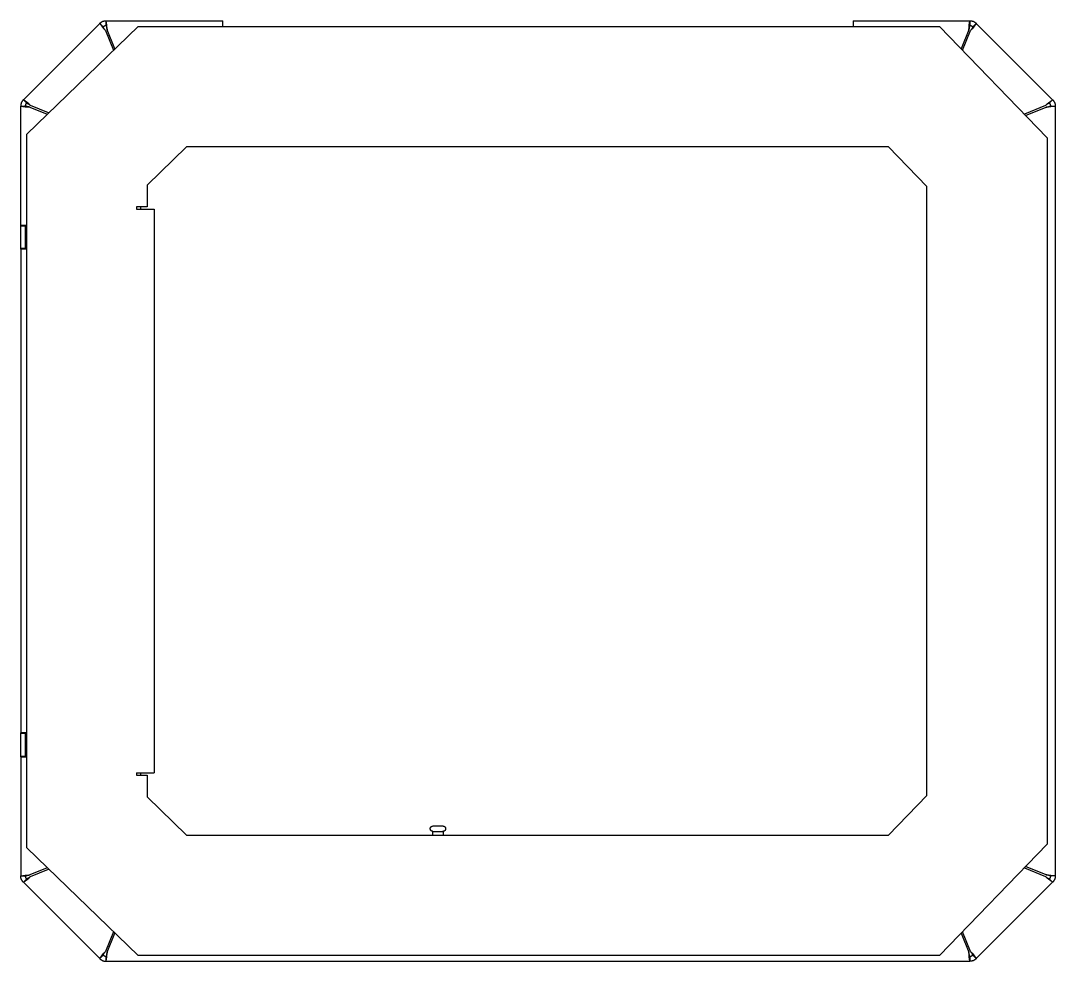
# Model space of a CAD drawing. Header units: millimetres. Extents: x 974 to 5700, y -47 to 3256.
# Drawn here: x 3278.8 to 3708.7, y 360.5 to 751.4 of the extents above; entities that cross this region are included whole.
import ezdxf

# ---------------------------------------------------------------- set-up
doc = ezdxf.new("R2010")
doc.units = ezdxf.units.MM
doc.header["$MEASUREMENT"] = 0
doc.layers.add('Utwórz2D linie widoczne', color=7, linetype='Continuous', true_color=0x000000)

msp = doc.modelspace()

# ---------------------------------------------------------------- linework, layer by layer
at = {"layer": 'Utwórz2D linie widoczne'}
for p, q in [((3279.94, 718.54), (3311.66, 750.25)), ((3281.34, 704.26), (3327.59, 748.93)), ((3311.66, 750.25), (3311.75, 750.34)), ((3311.66, 750.25), (3312.23, 749.49)), ((3311.66, 750.25), (3313.07, 748.84)), ((3311.75, 750.34), (3311.85, 750.43)), ((3311.85, 750.43), (3311.95, 750.51)), ((3311.95, 750.51), (3312.05, 750.59)), ((3312.05, 750.59), (3312.15, 750.67)), ((3312.15, 750.67), (3312.26, 750.74)), ((3312.23, 749.49), (3312.82, 748.74)), ((3312.26, 750.74), (3312.37, 750.81)), ((3312.37, 750.81), (3312.48, 750.88)), ((3312.48, 750.88), (3312.6, 750.94)), ((3312.6, 750.94), (3312.71, 751)), ((3312.71, 751), (3312.83, 751.05)), ((3312.82, 748.74), (3313.44, 748.01)), ((3312.83, 751.05), (3312.95, 751.1)), ((3312.95, 751.1), (3313.07, 751.15)), ((3313.07, 751.15), (3313.19, 751.19)), ((3313.07, 748.84), (3313.12, 748.88)), ((3313.17, 748.63), (3313.07, 748.84)), ((3313.12, 748.88), (3313.16, 748.92)), ((3313.16, 748.92), (3313.21, 748.96)), ((3313.28, 748.43), (3313.17, 748.63)), ((3313.19, 751.19), (3313.32, 751.23)), ((3313.21, 748.96), (3313.26, 749)), ((3313.26, 749), (3313.31, 749.04)), ((3313.4, 748.23), (3313.28, 748.43)), ((3313.31, 749.04), (3313.36, 749.07)), ((3313.32, 751.23), (3313.44, 751.26)), ((3313.36, 749.07), (3313.41, 749.1)), ((3313.52, 748.03), (3313.4, 748.23)), ((3313.41, 749.1), (3313.46, 749.14)), ((3313.44, 751.26), (3313.57, 751.29)), ((3313.44, 748.01), (3314.08, 747.3)), ((3313.46, 749.14), (3313.52, 749.16)), ((3313.52, 749.16), (3313.57, 749.19)), ((3313.65, 747.84), (3313.52, 748.03)), ((3313.57, 751.29), (3313.7, 751.31)), ((3313.57, 749.19), (3313.63, 749.22)), ((3313.63, 749.22), (3313.68, 749.24)), ((3313.68, 749.24), (3313.74, 749.26)), ((3313.7, 751.31), (3313.83, 751.33)), ((3313.74, 749.26), (3313.8, 749.28)), ((3313.8, 749.28), (3313.86, 749.3)), ((3313.83, 751.33), (3313.96, 751.35)), ((3313.86, 749.3), (3313.92, 749.32)), ((3313.92, 749.32), (3313.98, 749.33)), ((3313.96, 751.35), (3314.09, 751.36)), ((3313.98, 749.33), (3314.04, 749.34)), ((3314.04, 749.34), (3314.1, 749.35)), ((3314.09, 751.36), (3314.21, 751.36)), ((3314.1, 749.35), (3314.16, 749.36)), ((3314.16, 749.36), (3314.22, 749.36)), ((3314.21, 751.36), (3314.34, 751.37)), ((3314.22, 749.36), (3314.28, 749.37)), ((3314.28, 749.37), (3314.34, 749.37)), ((3314.49, 750.42), (3314.34, 751.37)), ((3314.34, 749.37), (3314.34, 751.37)), ((3314.34, 751.37), (3362.77, 751.37)), ((3314.34, 749.37), (3314.42, 749.15)), ((3314.42, 749.15), (3314.49, 748.93)), ((3314.6, 749.47), (3314.49, 750.42)), ((3314.49, 748.93), (3314.54, 748.7)), ((3314.54, 748.7), (3314.6, 748.48)), ((3314.68, 748.52), (3314.6, 749.47)), ((3314.6, 748.48), (3314.64, 748.25)), ((3314.64, 748.25), (3314.67, 748.03)), ((3314.67, 748.03), (3314.7, 747.8)), ((3314.72, 747.57), (3314.68, 748.52)), ((3327.59, 748.93), (3660.66, 748.93)), ((3362.77, 748.93), (3362.77, 751.37)), ((3624.77, 751.37), (3624.77, 748.93)), ((3624.77, 751.37), (3673.2, 751.37)), ((3660.66, 748.93), (3705.34, 702.69)), ((3672.82, 747.57), (3672.87, 748.52)), ((3672.87, 748.03), (3672.84, 747.8)), ((3672.87, 748.52), (3672.94, 749.47)), ((3672.9, 748.25), (3672.87, 748.03)), ((3672.95, 748.48), (3672.9, 748.25)), ((3672.94, 749.47), (3673.05, 750.42)), ((3673, 748.7), (3672.95, 748.48)), ((3673.06, 748.93), (3673, 748.7)), ((3673.05, 750.42), (3673.2, 751.37)), ((3673.12, 749.15), (3673.06, 748.93)), ((3673.2, 749.37), (3673.12, 749.15)), ((3673.2, 751.37), (3673.2, 749.37)), ((3673.2, 751.37), (3673.33, 751.36)), ((3673.2, 749.37), (3673.26, 749.37)), ((3673.26, 749.37), (3673.32, 749.36)), ((3673.32, 749.36), (3673.38, 749.36)), ((3673.33, 751.36), (3673.46, 751.36)), ((3673.38, 749.36), (3673.44, 749.35)), ((3673.44, 749.35), (3673.5, 749.34)), ((3673.46, 751.36), (3673.58, 751.35)), ((3674.11, 748.01), (3673.46, 747.3)), ((3673.5, 749.34), (3673.56, 749.33)), ((3673.56, 749.33), (3673.62, 749.32)), ((3673.58, 751.35), (3673.71, 751.33)), ((3673.62, 749.32), (3673.68, 749.3)), ((3673.68, 749.3), (3673.74, 749.28)), ((3673.71, 751.33), (3673.84, 751.31)), ((3673.74, 749.28), (3673.8, 749.26)), ((3673.8, 749.26), (3673.86, 749.24)), ((3673.84, 751.31), (3673.97, 751.29)), ((3673.86, 749.24), (3673.91, 749.22)), ((3674.02, 748.03), (3673.89, 747.84)), ((3673.91, 749.22), (3673.97, 749.19)), ((3673.97, 751.29), (3674.1, 751.26)), ((3673.97, 749.19), (3674.02, 749.16)), ((3674.02, 749.16), (3674.08, 749.14)), ((3674.14, 748.23), (3674.02, 748.03)), ((3674.08, 749.14), (3674.13, 749.1)), ((3674.1, 751.26), (3674.22, 751.23)), ((3674.72, 748.74), (3674.11, 748.01)), ((3674.13, 749.1), (3674.18, 749.07)), ((3674.26, 748.43), (3674.14, 748.23)), ((3674.18, 749.07), (3674.23, 749.04)), ((3674.22, 751.23), (3674.35, 751.19)), ((3674.23, 749.04), (3674.28, 749)), ((3674.37, 748.63), (3674.26, 748.43)), ((3674.28, 749), (3674.33, 748.96)), ((3674.33, 748.96), (3674.38, 748.92)), ((3674.35, 751.19), (3674.47, 751.15)), ((3674.47, 748.84), (3674.37, 748.63)), ((3674.38, 748.92), (3674.42, 748.88)), ((3674.42, 748.88), (3674.47, 748.84)), ((3674.47, 751.15), (3674.59, 751.1)), ((3674.47, 748.84), (3675.88, 750.25)), ((3674.59, 751.1), (3674.71, 751.05)), ((3674.71, 751.05), (3674.83, 751)), ((3675.32, 749.49), (3674.72, 748.74)), ((3674.83, 751), (3674.94, 750.94)), ((3674.94, 750.94), (3675.06, 750.88)), ((3675.06, 750.88), (3675.17, 750.81)), ((3675.17, 750.81), (3675.28, 750.74)), ((3675.28, 750.74), (3675.39, 750.67)), ((3675.88, 750.25), (3675.32, 749.49)), ((3675.39, 750.67), (3675.49, 750.59)), ((3675.49, 750.59), (3675.59, 750.51)), ((3675.59, 750.51), (3675.69, 750.43)), ((3675.69, 750.43), (3675.79, 750.34)), ((3675.79, 750.34), (3675.88, 750.25)), ((3675.88, 750.25), (3707.6, 718.54)), ((3313.79, 747.66), (3313.65, 747.84)), ((3313.93, 747.48), (3313.79, 747.66)), ((3314.08, 747.3), (3313.93, 747.48)), ((3314.08, 747.3), (3317.46, 739.14)), ((3314.7, 747.8), (3314.72, 747.57)), ((3318, 739.66), (3314.72, 747.57)), ((3672.82, 747.57), (3669.56, 739.71)), ((3670.09, 739.16), (3673.46, 747.3)), ((3672.84, 747.8), (3672.82, 747.57)), ((3673.61, 747.48), (3673.46, 747.3)), ((3673.75, 747.66), (3673.61, 747.48)), ((3673.89, 747.84), (3673.75, 747.66)), ((3279.45, 717.94), (3279.38, 717.83)), ((3279.52, 718.04), (3279.45, 717.94)), ((3279.6, 718.15), (3279.52, 718.04)), ((3279.68, 718.25), (3279.6, 718.15)), ((3279.77, 718.35), (3279.68, 718.25)), ((3279.85, 718.45), (3279.77, 718.35)), ((3279.94, 718.54), (3279.85, 718.45)), ((3280.71, 717.97), (3279.94, 718.54)), ((3281.36, 717.12), (3279.94, 718.54)), ((3281.46, 717.38), (3280.71, 717.97)), ((3706.08, 717.38), (3706.83, 717.97)), ((3707.6, 718.54), (3706.18, 717.12)), ((3706.83, 717.97), (3707.6, 718.54)), ((3707.6, 718.54), (3707.69, 718.45)), ((3707.69, 718.45), (3707.78, 718.35)), ((3707.78, 718.35), (3707.86, 718.25)), ((3707.86, 718.25), (3707.94, 718.15)), ((3707.94, 718.15), (3708.02, 718.04)), ((3708.02, 718.04), (3708.09, 717.94)), ((3708.09, 717.94), (3708.16, 717.83)), ((3278.84, 716.11), (3278.83, 715.98)), ((3278.83, 715.98), (3278.83, 715.85)), ((3278.83, 715.85), (3279.77, 715.71)), ((3278.83, 715.85), (3280.83, 715.85)), ((3278.83, 666.37), (3278.83, 715.85)), ((3278.85, 716.24), (3278.84, 716.11)), ((3278.86, 716.37), (3278.85, 716.24)), ((3278.88, 716.5), (3278.86, 716.37)), ((3278.91, 716.62), (3278.88, 716.5)), ((3278.94, 716.75), (3278.91, 716.62)), ((3278.97, 716.88), (3278.94, 716.75)), ((3279.01, 717), (3278.97, 716.88)), ((3279.05, 717.12), (3279.01, 717)), ((3279.09, 717.25), (3279.05, 717.12)), ((3279.14, 717.37), (3279.09, 717.25)), ((3279.2, 717.48), (3279.14, 717.37)), ((3279.26, 717.6), (3279.2, 717.48)), ((3279.32, 717.71), (3279.26, 717.6)), ((3279.38, 717.83), (3279.32, 717.71)), ((3279.77, 715.71), (3280.72, 715.6)), ((3280.72, 715.6), (3281.68, 715.52)), ((3280.83, 715.97), (3280.84, 716.04)), ((3280.83, 715.91), (3280.83, 715.97)), ((3280.83, 715.85), (3280.83, 715.91)), ((3281.05, 715.78), (3280.83, 715.85)), ((3280.84, 716.04), (3280.85, 716.1)), ((3280.85, 716.1), (3280.86, 716.16)), ((3280.86, 716.16), (3280.87, 716.22)), ((3280.87, 716.22), (3280.88, 716.28)), ((3280.88, 716.28), (3280.9, 716.34)), ((3280.9, 716.34), (3280.91, 716.4)), ((3280.91, 716.4), (3280.93, 716.45)), ((3280.93, 716.45), (3280.95, 716.51)), ((3280.95, 716.51), (3280.98, 716.57)), ((3280.98, 716.57), (3281, 716.62)), ((3281, 716.62), (3281.03, 716.68)), ((3281.03, 716.68), (3281.06, 716.73)), ((3281.27, 715.71), (3281.05, 715.78)), ((3281.06, 716.73), (3281.09, 716.79)), ((3281.09, 716.79), (3281.12, 716.84)), ((3281.12, 716.84), (3281.16, 716.89)), ((3281.16, 716.89), (3281.19, 716.94)), ((3281.19, 716.94), (3281.23, 716.99)), ((3281.23, 716.99), (3281.27, 717.03)), ((3281.27, 717.03), (3281.31, 717.08)), ((3281.49, 715.65), (3281.27, 715.71)), ((3281.31, 717.08), (3281.36, 717.12)), ((3281.36, 717.12), (3281.56, 717.02)), ((3282.19, 716.76), (3281.46, 717.38)), ((3281.72, 715.6), (3281.49, 715.65)), ((3281.56, 717.02), (3281.77, 716.91)), ((3281.68, 715.52), (3282.63, 715.47)), ((3281.94, 715.56), (3281.72, 715.6)), ((3281.77, 716.91), (3281.97, 716.8)), ((3282.17, 715.52), (3281.94, 715.56)), ((3281.97, 716.8), (3282.16, 716.67)), ((3282.16, 716.67), (3282.35, 716.55)), ((3282.4, 715.49), (3282.17, 715.52)), ((3282.9, 716.12), (3282.19, 716.76)), ((3282.35, 716.55), (3282.54, 716.41)), ((3282.63, 715.47), (3282.4, 715.49)), ((3282.54, 716.41), (3282.72, 716.27)), ((3282.63, 715.47), (3289.85, 712.48)), ((3282.72, 716.27), (3282.9, 716.12)), ((3290.4, 713.01), (3282.9, 716.12)), ((3704.64, 716.12), (3695.87, 712.49)), ((3696.39, 711.94), (3704.91, 715.47)), ((3704.64, 716.12), (3705.35, 716.76)), ((3704.82, 716.27), (3704.64, 716.12)), ((3705, 716.41), (3704.82, 716.27)), ((3705.87, 715.52), (3704.91, 715.47)), ((3704.91, 715.47), (3705.14, 715.49)), ((3705.19, 716.55), (3705, 716.41)), ((3705.14, 715.49), (3705.37, 715.52)), ((3705.38, 716.67), (3705.19, 716.55)), ((3705.35, 716.76), (3706.08, 717.38)), ((3705.37, 715.52), (3705.6, 715.56)), ((3705.57, 716.8), (3705.38, 716.67)), ((3705.77, 716.91), (3705.57, 716.8)), ((3705.6, 715.56), (3705.82, 715.6)), ((3705.98, 717.02), (3705.77, 716.91)), ((3705.82, 715.6), (3706.05, 715.65)), ((3706.82, 715.6), (3705.87, 715.52)), ((3706.18, 717.12), (3705.98, 717.02)), ((3706.05, 715.65), (3706.27, 715.71)), ((3706.18, 717.12), (3706.23, 717.08)), ((3706.23, 717.08), (3706.27, 717.03)), ((3706.27, 717.03), (3706.31, 716.99)), ((3706.27, 715.71), (3706.49, 715.78)), ((3706.31, 716.99), (3706.35, 716.94)), ((3706.35, 716.94), (3706.38, 716.89)), ((3706.38, 716.89), (3706.42, 716.84)), ((3706.42, 716.84), (3706.45, 716.79)), ((3706.45, 716.79), (3706.48, 716.73)), ((3706.48, 716.73), (3706.51, 716.68)), ((3706.49, 715.78), (3706.71, 715.85)), ((3706.51, 716.68), (3706.54, 716.62)), ((3706.54, 716.62), (3706.56, 716.57)), ((3706.56, 716.57), (3706.59, 716.51)), ((3706.59, 716.51), (3706.61, 716.45)), ((3706.61, 716.45), (3706.63, 716.4)), ((3706.63, 716.4), (3706.64, 716.34)), ((3706.64, 716.34), (3706.66, 716.28)), ((3706.66, 716.28), (3706.67, 716.22)), ((3706.67, 716.22), (3706.69, 716.16)), ((3706.69, 716.16), (3706.69, 716.1)), ((3706.69, 716.1), (3706.7, 716.04)), ((3706.7, 716.04), (3706.71, 715.97)), ((3706.71, 715.97), (3706.71, 715.91)), ((3706.71, 715.91), (3706.71, 715.85)), ((3706.71, 715.85), (3708.71, 715.85)), ((3707.77, 715.71), (3706.82, 715.6)), ((3708.71, 715.85), (3707.77, 715.71)), ((3708.16, 717.83), (3708.22, 717.71)), ((3708.22, 717.71), (3708.29, 717.6)), ((3708.29, 717.6), (3708.34, 717.48)), ((3708.34, 717.48), (3708.4, 717.37)), ((3708.4, 717.37), (3708.45, 717.25)), ((3708.45, 717.25), (3708.49, 717.12)), ((3708.49, 717.12), (3708.53, 717)), ((3708.53, 717), (3708.57, 716.88)), ((3708.57, 716.88), (3708.6, 716.75)), ((3708.6, 716.75), (3708.63, 716.62)), ((3708.63, 716.62), (3708.66, 716.5)), ((3708.66, 716.5), (3708.68, 716.37)), ((3708.68, 716.37), (3708.69, 716.24)), ((3708.69, 716.24), (3708.7, 716.11)), ((3708.7, 716.11), (3708.71, 715.98)), ((3708.71, 715.98), (3708.71, 715.85)), ((3708.71, 715.85), (3708.71, 396)), ((3281.34, 407.59), (3281.34, 704.26)), ((3705.34, 702.69), (3705.34, 409.16)), ((3347.79, 698.93), (3331.34, 683.04)), ((3639.44, 698.93), (3347.79, 698.93)), ((3655.34, 682.48), (3639.44, 698.93)), ((3331.34, 683.04), (3331.34, 674.04)), ((3655.34, 429.37), (3655.34, 682.48)), ((3326.94, 674.04), (3326.94, 673.04)), ((3331.34, 674.04), (3326.94, 674.04)), ((3326.94, 673.04), (3334.34, 673.04)), ((3328.78, 673.04), (3328.78, 674.04)), ((3334.34, 673.04), (3334.34, 438.81)), ((3278.83, 666.37), (3281.34, 666.37)), ((3278.83, 666.07), (3278.83, 666.37)), ((3280.83, 666.07), (3280.83, 666.37)), ((3278.83, 665.57), (3278.83, 666.07)), ((3278.83, 666.07), (3280.83, 666.07)), ((3278.83, 657.17), (3278.83, 665.57)), ((3280.83, 665.57), (3280.83, 666.07)), ((3280.83, 657.17), (3280.83, 665.57)), ((3278.83, 656.67), (3278.83, 657.17)), ((3280.83, 656.67), (3278.83, 656.67)), ((3278.83, 656.37), (3278.83, 656.67)), ((3281.34, 656.37), (3278.83, 656.37)), ((3278.83, 656.37), (3278.83, 455.48)), ((3280.83, 656.67), (3280.83, 657.17)), ((3280.83, 656.37), (3280.83, 656.67)), ((3281.34, 455.48), (3278.83, 455.48)), ((3278.83, 455.18), (3278.83, 455.48)), ((3280.83, 455.18), (3278.83, 455.18)), ((3278.83, 445.78), (3278.83, 455.18)), ((3280.83, 455.48), (3280.83, 455.18)), ((3280.83, 445.78), (3280.83, 455.18)), ((3278.83, 445.78), (3280.83, 445.78)), ((3278.83, 445.48), (3278.83, 445.78)), ((3278.83, 445.48), (3278.83, 396)), ((3278.83, 445.48), (3281.34, 445.48)), ((3280.83, 445.78), (3280.83, 445.48)), ((3326.94, 438.81), (3334.34, 438.81)), ((3326.94, 438.81), (3326.94, 437.81)), ((3328.78, 437.81), (3328.78, 438.81)), ((3326.94, 437.81), (3331.34, 437.81)), ((3331.34, 437.81), (3331.34, 428.81)), ((3331.34, 428.81), (3347.79, 412.93)), ((3639.44, 412.93), (3655.34, 429.37)), ((3347.79, 412.93), (3639.44, 412.93)), ((3449.01, 415.7), (3449.02, 415.73)), ((3449.01, 415.66), (3449.01, 415.7)), ((3449.01, 415.62), (3449.01, 415.66)), ((3449.01, 415.58), (3449.01, 415.62)), ((3449.01, 415.55), (3449.01, 415.58)), ((3449.01, 415.51), (3449.01, 415.55)), ((3449.01, 415.47), (3449.01, 415.51)), ((3449.02, 415.43), (3449.01, 415.47)), ((3449.02, 415.77), (3449.03, 415.81)), ((3449.02, 415.73), (3449.02, 415.77)), ((3449.02, 415.4), (3449.02, 415.43)), ((3449.03, 415.36), (3449.02, 415.4)), ((3449.03, 415.81), (3449.04, 415.85)), ((3449.04, 415.32), (3449.03, 415.36)), ((3449.04, 415.85), (3449.05, 415.88)), ((3449.05, 415.29), (3449.04, 415.32)), ((3449.05, 415.88), (3449.06, 415.92)), ((3449.06, 415.25), (3449.05, 415.29)), ((3449.06, 415.92), (3449.07, 415.96)), ((3449.07, 415.22), (3449.06, 415.25)), ((3449.07, 415.96), (3449.08, 415.99)), ((3449.08, 415.18), (3449.07, 415.22)), ((3449.08, 415.99), (3449.1, 416.03)), ((3449.1, 415.15), (3449.08, 415.18)), ((3449.1, 416.03), (3449.11, 416.06)), ((3449.11, 415.11), (3449.1, 415.15)), ((3449.11, 416.06), (3449.13, 416.09)), ((3449.13, 415.08), (3449.11, 415.11)), ((3449.13, 416.09), (3449.15, 416.13)), ((3449.15, 415.04), (3449.13, 415.08)), ((3449.15, 416.13), (3449.17, 416.16)), ((3449.17, 415.01), (3449.15, 415.04)), ((3449.17, 416.16), (3449.19, 416.19)), ((3449.19, 414.98), (3449.17, 415.01)), ((3449.19, 416.19), (3449.21, 416.22)), ((3449.21, 414.95), (3449.19, 414.98)), ((3449.21, 416.22), (3449.23, 416.25)), ((3449.23, 414.92), (3449.21, 414.95)), ((3449.23, 416.25), (3449.26, 416.28)), ((3449.25, 414.89), (3449.23, 414.92)), ((3449.28, 414.86), (3449.25, 414.89)), ((3449.26, 416.28), (3449.28, 416.31)), ((3449.28, 416.31), (3449.31, 416.34)), ((3449.3, 414.83), (3449.28, 414.86)), ((3449.33, 414.81), (3449.3, 414.83)), ((3449.31, 416.34), (3449.33, 416.37)), ((3449.33, 416.37), (3449.36, 416.39)), ((3449.35, 414.78), (3449.33, 414.81)), ((3449.38, 414.76), (3449.35, 414.78)), ((3449.36, 416.39), (3449.39, 416.42)), ((3449.41, 414.73), (3449.38, 414.76)), ((3449.39, 416.42), (3449.42, 416.44)), ((3449.44, 414.71), (3449.41, 414.73)), ((3449.42, 416.44), (3449.45, 416.47)), ((3449.47, 414.69), (3449.44, 414.71)), ((3449.45, 416.47), (3449.48, 416.49)), ((3449.5, 414.66), (3449.47, 414.69)), ((3449.48, 416.49), (3449.51, 416.51)), ((3449.53, 414.64), (3449.5, 414.66)), ((3449.51, 416.51), (3449.54, 416.53)), ((3449.57, 414.63), (3449.53, 414.64)), ((3449.54, 416.53), (3449.58, 416.55)), ((3449.6, 414.61), (3449.57, 414.63)), ((3449.58, 416.55), (3449.61, 416.56)), ((3449.63, 414.59), (3449.6, 414.61)), ((3449.61, 416.56), (3449.64, 416.58)), ((3449.67, 414.58), (3449.63, 414.59)), ((3449.64, 416.58), (3449.68, 416.6)), ((3449.7, 414.56), (3449.67, 414.58)), ((3449.68, 416.6), (3449.71, 416.61)), ((3449.74, 414.55), (3449.7, 414.56)), ((3449.71, 416.61), (3449.75, 416.62)), ((3449.77, 414.54), (3449.74, 414.55)), ((3449.75, 416.62), (3449.79, 416.64)), ((3449.81, 414.53), (3449.77, 414.54)), ((3449.79, 416.64), (3449.98, 416.68)), ((3449.84, 414.52), (3449.81, 414.53)), ((3449.88, 414.51), (3449.84, 414.52)), ((3449.92, 414.5), (3449.88, 414.51)), ((3449.96, 414.49), (3449.92, 414.5)), ((3449.99, 414.49), (3449.96, 414.49)), ((3449.98, 416.68), (3450.17, 416.72)), ((3450.03, 414.49), (3449.99, 414.49)), ((3450.07, 414.49), (3450.03, 414.49)), ((3450.1, 414.48), (3450.07, 414.49)), ((3450.1, 412.93), (3450.1, 414.48)), ((3450.11, 414.48), (3450.27, 414.48)), ((3450.17, 416.72), (3450.36, 416.76)), ((3450.27, 414.48), (3454.14, 414.48)), ((3450.36, 416.76), (3450.55, 416.78)), ((3450.55, 416.78), (3450.75, 416.8)), ((3450.75, 416.8), (3450.94, 416.82)), ((3450.94, 416.82), (3451.14, 416.82)), ((3451.14, 416.82), (3451.33, 416.83)), ((3451.33, 416.83), (3451.53, 416.82)), ((3451.53, 416.82), (3451.72, 416.81)), ((3451.72, 416.81), (3453.36, 416.81)), ((3453.37, 416.81), (3453.46, 416.81)), ((3453.46, 416.81), (3453.59, 416.81)), ((3453.59, 416.81), (3453.72, 416.8)), ((3453.72, 416.8), (3453.85, 416.79)), ((3453.85, 416.79), (3453.98, 416.77)), ((3453.98, 416.77), (3454.11, 416.75)), ((3454.11, 416.75), (3454.24, 416.73)), ((3454.28, 414.48), (3454.14, 414.48)), ((3454.24, 416.73), (3454.37, 416.7)), ((3454.28, 414.48), (3454.3, 414.48)), ((3454.34, 414.49), (3454.3, 414.48)), ((3454.3, 414.48), (3454.3, 412.93)), ((3454.38, 414.49), (3454.34, 414.49)), ((3454.37, 416.7), (3454.5, 416.67)), ((3454.42, 414.49), (3454.38, 414.49)), ((3454.45, 414.49), (3454.42, 414.49)), ((3454.49, 414.5), (3454.45, 414.49)), ((3454.53, 414.51), (3454.49, 414.5)), ((3454.5, 416.67), (3454.62, 416.64)), ((3454.57, 414.52), (3454.53, 414.51)), ((3454.6, 414.53), (3454.57, 414.52)), ((3454.64, 414.54), (3454.6, 414.53)), ((3454.62, 416.64), (3454.66, 416.62)), ((3454.67, 414.55), (3454.64, 414.54)), ((3454.66, 416.62), (3454.7, 416.61)), ((3454.71, 414.56), (3454.67, 414.55)), ((3454.7, 416.61), (3454.73, 416.6)), ((3454.74, 414.58), (3454.71, 414.56)), ((3454.73, 416.6), (3454.77, 416.58)), ((3454.78, 414.59), (3454.74, 414.58)), ((3454.77, 416.58), (3454.8, 416.56)), ((3454.81, 414.61), (3454.78, 414.59)), ((3454.8, 416.56), (3454.83, 416.55)), ((3454.84, 414.63), (3454.81, 414.61)), ((3454.83, 416.55), (3454.87, 416.53)), ((3454.88, 414.64), (3454.84, 414.63)), ((3454.87, 416.53), (3454.9, 416.51)), ((3454.91, 414.66), (3454.88, 414.64)), ((3454.9, 416.51), (3454.93, 416.49)), ((3454.94, 414.69), (3454.91, 414.66)), ((3454.93, 416.49), (3454.96, 416.47)), ((3454.97, 414.71), (3454.94, 414.69)), ((3454.96, 416.47), (3454.99, 416.44)), ((3455, 414.73), (3454.97, 414.71)), ((3454.99, 416.44), (3455.02, 416.42)), ((3455.03, 414.76), (3455, 414.73)), ((3455.02, 416.42), (3455.05, 416.39)), ((3455.06, 414.78), (3455.03, 414.76)), ((3455.05, 416.39), (3455.08, 416.37)), ((3455.08, 414.81), (3455.06, 414.78)), ((3455.08, 416.37), (3455.1, 416.34)), ((3455.11, 414.83), (3455.08, 414.81)), ((3455.1, 416.34), (3455.13, 416.31)), ((3455.13, 414.86), (3455.11, 414.83)), ((3455.13, 416.31), (3455.15, 416.28)), ((3455.16, 414.89), (3455.13, 414.86)), ((3455.15, 416.28), (3455.18, 416.25)), ((3455.18, 414.92), (3455.16, 414.89)), ((3455.18, 416.25), (3455.2, 416.22)), ((3455.2, 414.95), (3455.18, 414.92)), ((3455.2, 416.22), (3455.22, 416.19)), ((3455.22, 414.98), (3455.2, 414.95)), ((3455.22, 416.19), (3455.24, 416.16)), ((3455.24, 415.01), (3455.22, 414.98)), ((3455.24, 416.16), (3455.26, 416.13)), ((3455.26, 415.04), (3455.24, 415.01)), ((3455.26, 416.13), (3455.28, 416.09)), ((3455.28, 415.08), (3455.26, 415.04)), ((3455.28, 416.09), (3455.3, 416.06)), ((3455.3, 415.11), (3455.28, 415.08)), ((3455.3, 416.06), (3455.31, 416.03)), ((3455.31, 415.15), (3455.3, 415.11)), ((3455.31, 416.03), (3455.33, 415.99)), ((3455.33, 415.18), (3455.31, 415.15)), ((3455.33, 415.99), (3455.34, 415.96)), ((3455.34, 415.22), (3455.33, 415.18)), ((3455.34, 415.96), (3455.35, 415.92)), ((3455.35, 415.25), (3455.34, 415.22)), ((3455.35, 415.92), (3455.36, 415.88)), ((3455.36, 415.29), (3455.35, 415.25)), ((3455.36, 415.88), (3455.37, 415.85)), ((3455.37, 415.32), (3455.36, 415.29)), ((3455.37, 415.85), (3455.38, 415.81)), ((3455.38, 415.36), (3455.37, 415.32)), ((3455.38, 415.81), (3455.39, 415.77)), ((3455.39, 415.4), (3455.38, 415.36)), ((3455.39, 415.77), (3455.39, 415.73)), ((3455.39, 415.73), (3455.4, 415.7)), ((3455.4, 415.47), (3455.39, 415.43)), ((3455.39, 415.43), (3455.39, 415.4)), ((3455.4, 415.7), (3455.4, 415.66)), ((3455.4, 415.66), (3455.4, 415.62)), ((3455.4, 415.62), (3455.4, 415.58)), ((3455.4, 415.58), (3455.4, 415.55)), ((3455.4, 415.55), (3455.4, 415.51)), ((3455.4, 415.51), (3455.4, 415.47)), ((3705.34, 409.16), (3660.66, 362.93)), ((3327.59, 362.93), (3281.34, 407.59)), ((3704.91, 396.38), (3696.39, 399.91)), ((3278.83, 396), (3279.77, 396.14)), ((3278.83, 396), (3280.83, 396)), ((3278.83, 395.87), (3278.83, 396)), ((3278.84, 395.74), (3278.83, 395.87)), ((3278.85, 395.61), (3278.84, 395.74)), ((3278.86, 395.48), (3278.85, 395.61)), ((3279.77, 396.14), (3280.72, 396.25)), ((3280.72, 396.25), (3281.68, 396.33)), ((3280.83, 396), (3281.05, 396.07)), ((3280.83, 395.94), (3280.83, 396)), ((3280.83, 395.88), (3280.83, 395.94)), ((3280.84, 395.82), (3280.83, 395.88)), ((3280.85, 395.75), (3280.84, 395.82)), ((3280.86, 395.69), (3280.85, 395.75)), ((3280.87, 395.63), (3280.86, 395.69)), ((3280.88, 395.57), (3280.87, 395.63)), ((3280.9, 395.51), (3280.88, 395.57)), ((3280.91, 395.46), (3280.9, 395.51)), ((3281.05, 396.07), (3281.27, 396.14)), ((3281.27, 396.14), (3281.49, 396.2)), ((3281.49, 396.2), (3281.72, 396.25)), ((3281.68, 396.33), (3282.63, 396.38)), ((3281.72, 396.25), (3281.94, 396.29)), ((3281.94, 396.29), (3282.17, 396.33)), ((3282.17, 396.33), (3282.4, 396.36)), ((3282.19, 395.09), (3282.9, 395.73)), ((3282.4, 396.36), (3282.63, 396.38)), ((3282.72, 395.58), (3282.54, 395.44)), ((3289.85, 399.37), (3282.63, 396.38)), ((3282.9, 395.73), (3282.72, 395.58)), ((3282.9, 395.73), (3290.4, 398.84)), ((3695.87, 399.37), (3704.64, 395.73)), ((3704.64, 395.73), (3704.82, 395.58)), ((3705.35, 395.09), (3704.64, 395.73)), ((3704.82, 395.58), (3705, 395.44)), ((3705.14, 396.36), (3704.91, 396.38)), ((3704.91, 396.38), (3705.87, 396.33)), ((3705.37, 396.33), (3705.14, 396.36)), ((3705.6, 396.29), (3705.37, 396.33)), ((3705.82, 396.25), (3705.6, 396.29)), ((3706.05, 396.2), (3705.82, 396.25)), ((3705.87, 396.33), (3706.82, 396.25)), ((3706.27, 396.14), (3706.05, 396.2)), ((3706.49, 396.07), (3706.27, 396.14)), ((3706.71, 396), (3706.49, 396.07)), ((3706.64, 395.51), (3706.63, 395.46)), ((3706.66, 395.57), (3706.64, 395.51)), ((3706.67, 395.63), (3706.66, 395.57)), ((3706.69, 395.69), (3706.67, 395.63)), ((3706.7, 395.82), (3706.69, 395.75)), ((3706.69, 395.75), (3706.69, 395.69)), ((3706.71, 395.88), (3706.7, 395.82)), ((3706.71, 396), (3706.71, 395.94)), ((3708.71, 396), (3706.71, 396)), ((3706.71, 395.94), (3706.71, 395.88)), ((3706.82, 396.25), (3707.77, 396.14)), ((3707.77, 396.14), (3708.71, 396)), ((3708.69, 395.61), (3708.68, 395.48)), ((3708.7, 395.74), (3708.69, 395.61)), ((3708.71, 395.87), (3708.7, 395.74)), ((3708.71, 396), (3708.71, 395.87)), ((3278.88, 395.35), (3278.86, 395.48)), ((3278.91, 395.23), (3278.88, 395.35)), ((3278.94, 395.1), (3278.91, 395.23)), ((3278.97, 394.97), (3278.94, 395.1)), ((3279.01, 394.85), (3278.97, 394.97)), ((3279.05, 394.73), (3279.01, 394.85)), ((3279.09, 394.61), (3279.05, 394.73)), ((3279.14, 394.49), (3279.09, 394.61)), ((3279.2, 394.37), (3279.14, 394.49)), ((3279.26, 394.25), (3279.2, 394.37)), ((3279.32, 394.14), (3279.26, 394.25)), ((3279.38, 394.03), (3279.32, 394.14)), ((3279.45, 393.92), (3279.38, 394.03)), ((3279.52, 393.81), (3279.45, 393.92)), ((3279.6, 393.7), (3279.52, 393.81)), ((3279.68, 393.6), (3279.6, 393.7)), ((3279.77, 393.5), (3279.68, 393.6)), ((3279.85, 393.41), (3279.77, 393.5)), ((3279.94, 393.31), (3279.85, 393.41)), ((3279.94, 393.31), (3281.36, 394.73)), ((3279.94, 393.31), (3280.71, 393.88)), ((3311.66, 361.6), (3279.94, 393.31)), ((3280.71, 393.88), (3281.46, 394.47)), ((3280.93, 395.4), (3280.91, 395.46)), ((3280.95, 395.34), (3280.93, 395.4)), ((3280.98, 395.28), (3280.95, 395.34)), ((3281, 395.23), (3280.98, 395.28)), ((3281.03, 395.17), (3281, 395.23)), ((3281.06, 395.12), (3281.03, 395.17)), ((3281.09, 395.06), (3281.06, 395.12)), ((3281.12, 395.01), (3281.09, 395.06)), ((3281.16, 394.96), (3281.12, 395.01)), ((3281.19, 394.91), (3281.16, 394.96)), ((3281.23, 394.86), (3281.19, 394.91)), ((3281.27, 394.82), (3281.23, 394.86)), ((3281.31, 394.77), (3281.27, 394.82)), ((3281.36, 394.73), (3281.31, 394.77)), ((3281.56, 394.83), (3281.36, 394.73)), ((3281.46, 394.47), (3282.19, 395.09)), ((3281.77, 394.94), (3281.56, 394.83)), ((3281.97, 395.05), (3281.77, 394.94)), ((3282.16, 395.18), (3281.97, 395.05)), ((3282.35, 395.31), (3282.16, 395.18)), ((3282.54, 395.44), (3282.35, 395.31)), ((3707.6, 393.31), (3675.88, 361.6)), ((3705, 395.44), (3705.19, 395.31)), ((3705.19, 395.31), (3705.38, 395.18)), ((3706.08, 394.47), (3705.35, 395.09)), ((3705.38, 395.18), (3705.57, 395.05)), ((3705.57, 395.05), (3705.77, 394.94)), ((3705.77, 394.94), (3705.98, 394.83)), ((3705.98, 394.83), (3706.18, 394.73)), ((3706.83, 393.88), (3706.08, 394.47)), ((3706.23, 394.77), (3706.18, 394.73)), ((3706.18, 394.73), (3707.6, 393.31)), ((3706.27, 394.82), (3706.23, 394.77)), ((3706.31, 394.86), (3706.27, 394.82)), ((3706.35, 394.91), (3706.31, 394.86)), ((3706.38, 394.96), (3706.35, 394.91)), ((3706.42, 395.01), (3706.38, 394.96)), ((3706.45, 395.06), (3706.42, 395.01)), ((3706.48, 395.12), (3706.45, 395.06)), ((3706.51, 395.17), (3706.48, 395.12)), ((3706.54, 395.23), (3706.51, 395.17)), ((3706.56, 395.28), (3706.54, 395.23)), ((3706.59, 395.34), (3706.56, 395.28)), ((3706.61, 395.4), (3706.59, 395.34)), ((3706.63, 395.46), (3706.61, 395.4)), ((3707.6, 393.31), (3706.83, 393.88)), ((3707.69, 393.41), (3707.6, 393.31)), ((3707.78, 393.5), (3707.69, 393.41)), ((3707.86, 393.6), (3707.78, 393.5)), ((3707.94, 393.7), (3707.86, 393.6)), ((3708.02, 393.81), (3707.94, 393.7)), ((3708.09, 393.92), (3708.02, 393.81)), ((3708.16, 394.03), (3708.09, 393.92)), ((3708.22, 394.14), (3708.16, 394.03)), ((3708.29, 394.25), (3708.22, 394.14)), ((3708.34, 394.37), (3708.29, 394.25)), ((3708.4, 394.49), (3708.34, 394.37)), ((3708.45, 394.61), (3708.4, 394.49)), ((3708.49, 394.73), (3708.45, 394.61)), ((3708.53, 394.85), (3708.49, 394.73)), ((3708.57, 394.97), (3708.53, 394.85)), ((3708.6, 395.1), (3708.57, 394.97)), ((3708.63, 395.23), (3708.6, 395.1)), ((3708.66, 395.35), (3708.63, 395.23)), ((3708.68, 395.48), (3708.66, 395.35)), ((3317.46, 372.71), (3314.08, 364.55)), ((3314.72, 364.28), (3318, 372.19)), ((3669.56, 372.14), (3672.82, 364.28)), ((3673.46, 364.55), (3670.09, 372.69)), ((3311.66, 361.6), (3313.07, 363.01)), ((3311.66, 361.6), (3312.23, 362.37)), ((3311.66, 361.6), (3311.75, 361.51)), ((3311.75, 361.51), (3311.85, 361.42)), ((3311.85, 361.42), (3311.95, 361.34)), ((3311.95, 361.34), (3312.05, 361.26)), ((3312.05, 361.26), (3312.15, 361.18)), ((3312.15, 361.18), (3312.26, 361.11)), ((3312.23, 362.37), (3312.82, 363.12)), ((3312.26, 361.11), (3312.37, 361.04)), ((3312.82, 363.12), (3313.44, 363.84)), ((3313.07, 363.01), (3313.17, 363.22)), ((3313.12, 362.97), (3313.07, 363.01)), ((3313.16, 362.93), (3313.12, 362.97)), ((3313.21, 362.89), (3313.16, 362.93)), ((3313.17, 363.22), (3313.28, 363.42)), ((3313.26, 362.85), (3313.21, 362.89)), ((3313.31, 362.81), (3313.26, 362.85)), ((3313.28, 363.42), (3313.4, 363.62)), ((3313.36, 362.78), (3313.31, 362.81)), ((3313.41, 362.75), (3313.36, 362.78)), ((3313.4, 363.62), (3313.52, 363.82)), ((3313.46, 362.72), (3313.41, 362.75)), ((3313.44, 363.84), (3314.08, 364.55)), ((3313.52, 362.69), (3313.46, 362.72)), ((3313.52, 363.82), (3313.65, 364.01)), ((3313.57, 362.66), (3313.52, 362.69)), ((3313.63, 362.63), (3313.57, 362.66)), ((3313.68, 362.61), (3313.63, 362.63)), ((3313.65, 364.01), (3313.79, 364.19)), ((3313.74, 362.59), (3313.68, 362.61)), ((3313.8, 362.57), (3313.74, 362.59)), ((3313.79, 364.19), (3313.93, 364.38)), ((3313.86, 362.55), (3313.8, 362.57)), ((3313.92, 362.54), (3313.86, 362.55)), ((3313.98, 362.52), (3313.92, 362.54)), ((3313.93, 364.38), (3314.08, 364.55)), ((3314.04, 362.51), (3313.98, 362.52)), ((3314.1, 362.5), (3314.04, 362.51)), ((3314.16, 362.49), (3314.1, 362.5)), ((3314.22, 362.49), (3314.16, 362.49)), ((3314.28, 362.49), (3314.22, 362.49)), ((3314.34, 362.48), (3314.28, 362.49)), ((3314.42, 362.7), (3314.34, 362.48)), ((3314.34, 360.48), (3314.34, 362.48)), ((3314.34, 360.48), (3314.49, 361.43)), ((3314.49, 362.92), (3314.42, 362.7)), ((3314.54, 363.15), (3314.49, 362.92)), ((3314.49, 361.43), (3314.6, 362.38)), ((3314.6, 363.37), (3314.54, 363.15)), ((3314.64, 363.6), (3314.6, 363.37)), ((3314.6, 362.38), (3314.68, 363.33)), ((3314.67, 363.83), (3314.64, 363.6)), ((3314.7, 364.05), (3314.67, 363.83)), ((3314.68, 363.33), (3314.72, 364.28)), ((3314.72, 364.28), (3314.7, 364.05)), ((3660.66, 362.93), (3327.59, 362.93)), ((3672.87, 363.33), (3672.82, 364.28)), ((3672.84, 364.05), (3672.82, 364.28)), ((3672.87, 363.83), (3672.84, 364.05)), ((3672.9, 363.6), (3672.87, 363.83)), ((3672.94, 362.38), (3672.87, 363.33)), ((3672.95, 363.37), (3672.9, 363.6)), ((3673.05, 361.43), (3672.94, 362.38)), ((3673, 363.15), (3672.95, 363.37)), ((3673.06, 362.92), (3673, 363.15)), ((3673.2, 360.48), (3673.05, 361.43)), ((3673.12, 362.7), (3673.06, 362.92)), ((3673.2, 362.48), (3673.12, 362.7)), ((3673.26, 362.49), (3673.2, 362.48)), ((3673.2, 362.48), (3673.2, 360.48)), ((3673.32, 362.49), (3673.26, 362.49)), ((3673.38, 362.49), (3673.32, 362.49)), ((3673.44, 362.5), (3673.38, 362.49)), ((3673.5, 362.51), (3673.44, 362.5)), ((3673.61, 364.38), (3673.46, 364.55)), ((3673.46, 364.55), (3674.11, 363.84)), ((3673.56, 362.52), (3673.5, 362.51)), ((3673.62, 362.54), (3673.56, 362.52)), ((3673.75, 364.19), (3673.61, 364.38)), ((3673.68, 362.55), (3673.62, 362.54)), ((3673.74, 362.57), (3673.68, 362.55)), ((3673.8, 362.59), (3673.74, 362.57)), ((3673.89, 364.01), (3673.75, 364.19)), ((3673.86, 362.61), (3673.8, 362.59)), ((3673.91, 362.63), (3673.86, 362.61)), ((3674.02, 363.82), (3673.89, 364.01)), ((3673.97, 362.66), (3673.91, 362.63)), ((3674.02, 362.69), (3673.97, 362.66)), ((3674.14, 363.62), (3674.02, 363.82)), ((3674.08, 362.72), (3674.02, 362.69)), ((3674.13, 362.75), (3674.08, 362.72)), ((3674.11, 363.84), (3674.72, 363.12)), ((3674.18, 362.78), (3674.13, 362.75)), ((3674.26, 363.42), (3674.14, 363.62)), ((3674.23, 362.81), (3674.18, 362.78)), ((3674.28, 362.85), (3674.23, 362.81)), ((3674.37, 363.22), (3674.26, 363.42)), ((3674.33, 362.89), (3674.28, 362.85)), ((3674.38, 362.93), (3674.33, 362.89)), ((3674.47, 363.01), (3674.37, 363.22)), ((3674.42, 362.97), (3674.38, 362.93)), ((3674.47, 363.01), (3674.42, 362.97)), ((3675.88, 361.6), (3674.47, 363.01)), ((3674.72, 363.12), (3675.32, 362.37)), ((3675.28, 361.11), (3675.17, 361.04)), ((3675.39, 361.18), (3675.28, 361.11)), ((3675.32, 362.37), (3675.88, 361.6)), ((3675.49, 361.26), (3675.39, 361.18)), ((3675.59, 361.34), (3675.49, 361.26)), ((3675.69, 361.42), (3675.59, 361.34)), ((3675.79, 361.51), (3675.69, 361.42)), ((3675.88, 361.6), (3675.79, 361.51)), ((3312.37, 361.04), (3312.48, 360.97)), ((3312.48, 360.97), (3312.6, 360.91)), ((3312.6, 360.91), (3312.71, 360.85)), ((3312.71, 360.85), (3312.83, 360.8)), ((3312.83, 360.8), (3312.95, 360.75)), ((3312.95, 360.75), (3313.07, 360.7)), ((3313.07, 360.7), (3313.19, 360.66)), ((3313.19, 360.66), (3313.32, 360.63)), ((3313.32, 360.63), (3313.44, 360.59)), ((3313.44, 360.59), (3313.57, 360.56)), ((3313.57, 360.56), (3313.7, 360.54)), ((3313.7, 360.54), (3313.83, 360.52)), ((3313.83, 360.52), (3313.96, 360.5)), ((3313.96, 360.5), (3314.09, 360.49)), ((3314.09, 360.49), (3314.21, 360.49)), ((3314.21, 360.49), (3314.34, 360.48)), ((3314.34, 360.48), (3673.2, 360.48)), ((3673.33, 360.49), (3673.2, 360.48)), ((3673.46, 360.49), (3673.33, 360.49)), ((3673.58, 360.5), (3673.46, 360.49)), ((3673.71, 360.52), (3673.58, 360.5)), ((3673.84, 360.54), (3673.71, 360.52)), ((3673.97, 360.56), (3673.84, 360.54)), ((3674.1, 360.59), (3673.97, 360.56)), ((3674.22, 360.63), (3674.1, 360.59)), ((3674.35, 360.66), (3674.22, 360.63)), ((3674.47, 360.7), (3674.35, 360.66)), ((3674.59, 360.75), (3674.47, 360.7)), ((3674.71, 360.8), (3674.59, 360.75)), ((3674.83, 360.85), (3674.71, 360.8)), ((3674.94, 360.91), (3674.83, 360.85)), ((3675.06, 360.97), (3674.94, 360.91)), ((3675.17, 361.04), (3675.06, 360.97))]:
    msp.add_line(p, q, dxfattribs=at)

doc.saveas('drawing.dxf')
